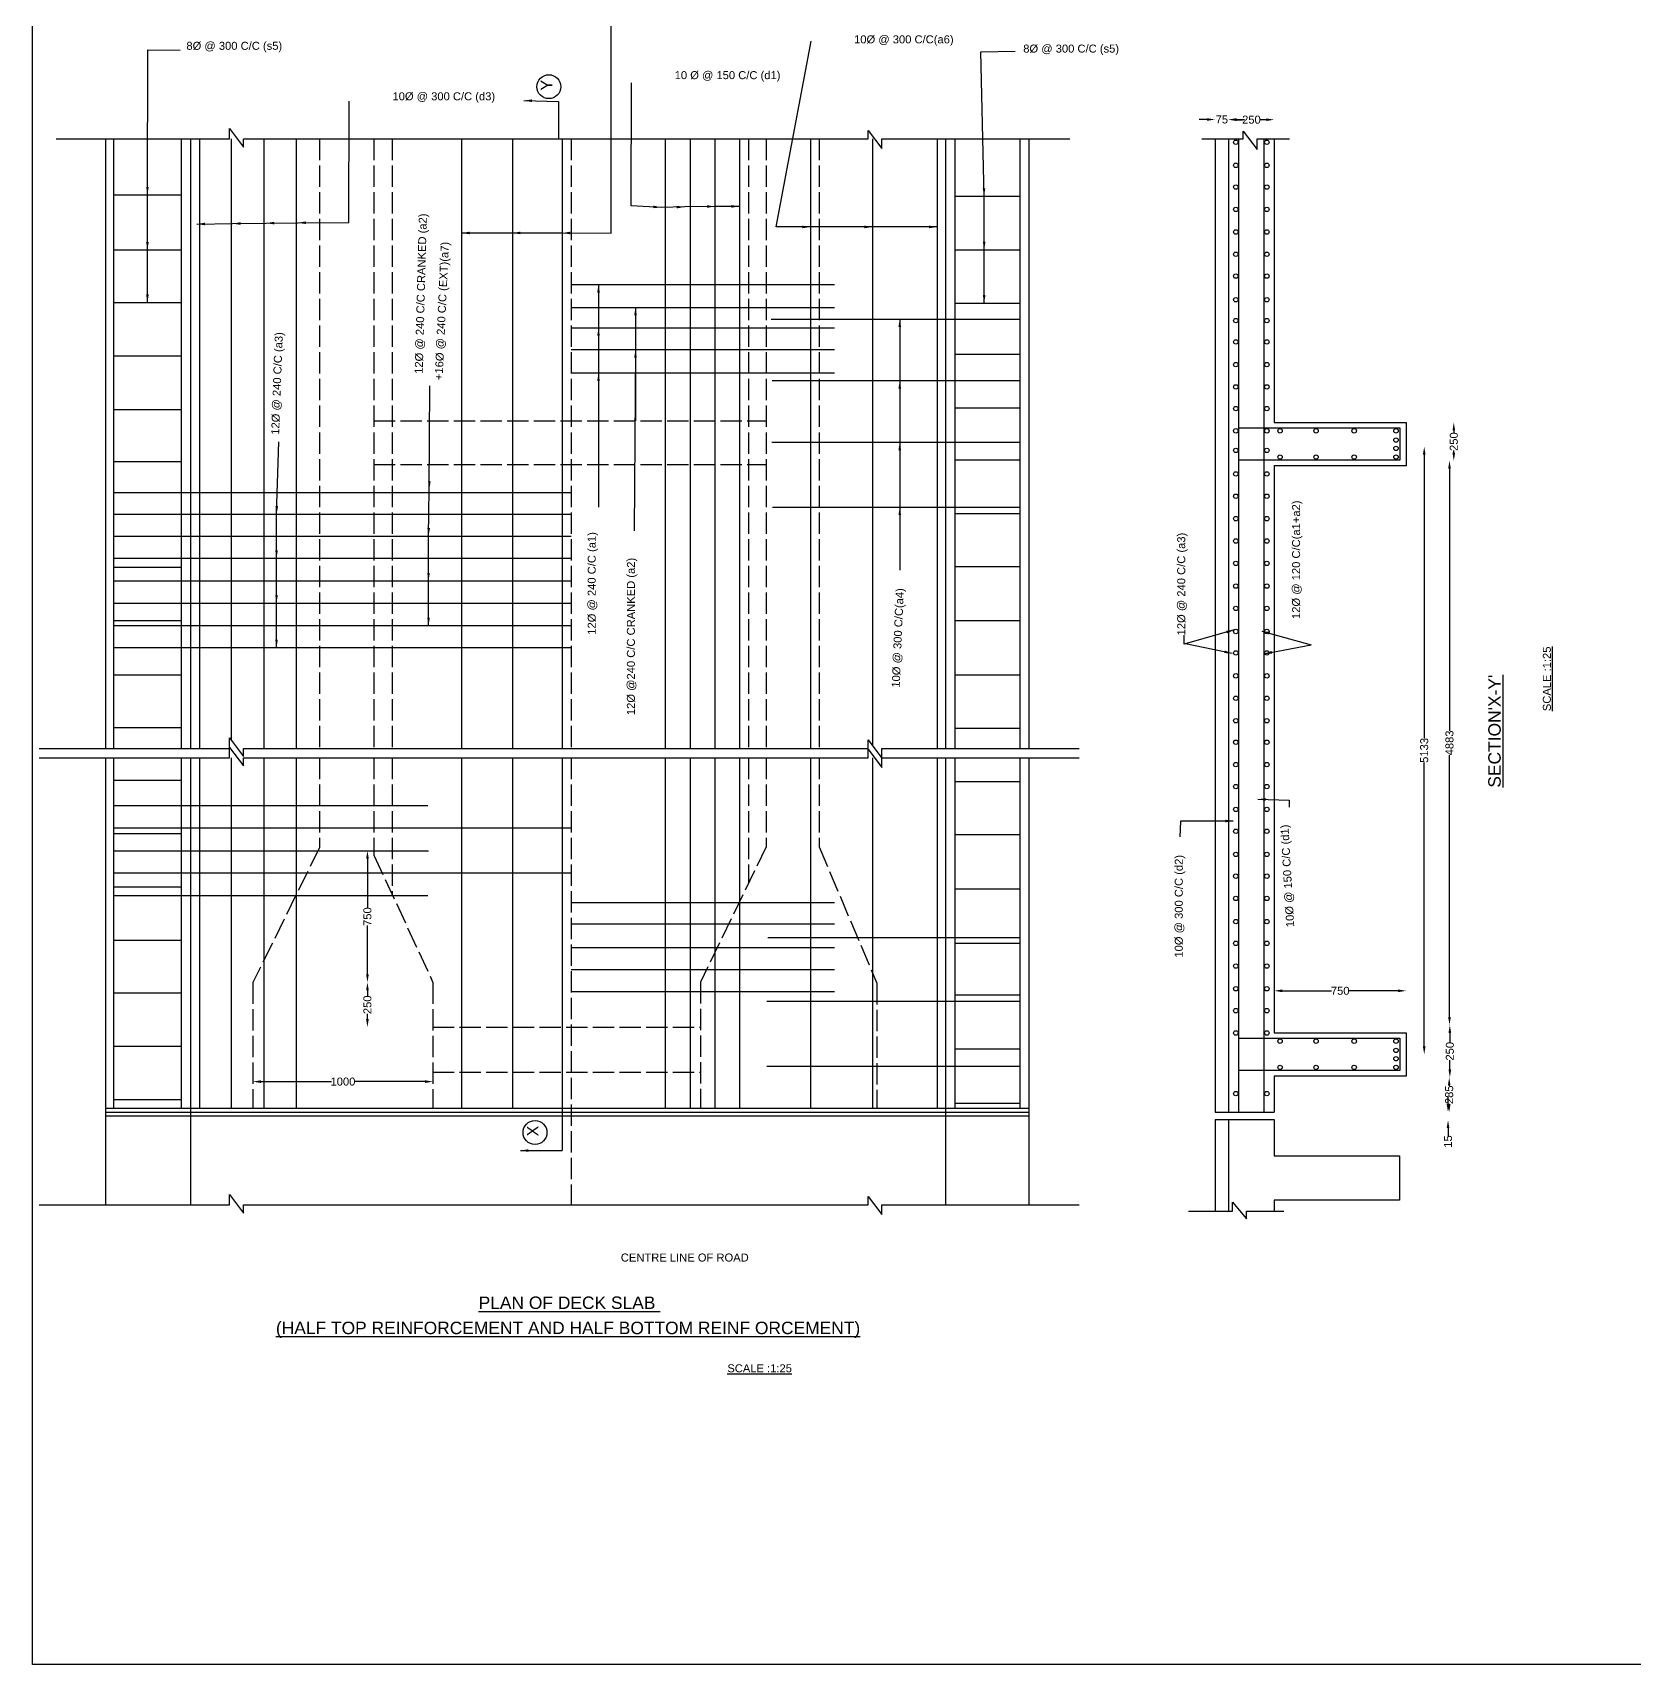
# Model space of a CAD drawing. Header units: millimetres. Extents: x -53246584 to -53224862, y 22142361 to 22156145.
# Drawn here: x -53246584 to -53237574, y 22142361 to 22151538 of the extents above; entities that cross this region are included whole.
import ezdxf

# ---------------------------------------------------------------- set-up
doc = ezdxf.new("R2010")
doc.units = ezdxf.units.MM
doc.header["$MEASUREMENT"] = 0
doc.linetypes.add('ACAD_ISO02W100', pattern=[15, 12, -3])
for name, color, linetype in [('DIMENSION', 7, 'Continuous'), ('DRAWING', 2, 'Continuous'), ('TEXT', 7, 'Continuous')]:
    doc.layers.add(name, color=color, linetype=linetype)
doc.styles.get("Standard").update_dxf_attribs({"font": 'arial.ttf', "height": 45})
doc.dimstyles.get("Standard").update_dxf_attribs({"dimtxt": 45, "dimasz": 45, "dimexe": 0.18, "dimexo": 0.0625, "dimgap": 0.09, "dimtad": 0, "dimdec": 0, "dimzin": 0, "dimdsep": 46, "dimtxsty": 'Standard', "dimcen": 0.09, "dimse1": 1, "dimse2": 1, "dimadec": 0, "dimazin": 0, "dimtfac": 1, "dimtdec": 0, "dimtofl": 0, "dimtmove": 0, "dimatfit": 3, "dimfxl": 1, "dimtolj": 1, "dimtzin": 0, "dimarcsym": 0})

# ---------------------------------------------------------------- blocks, each defined once
blk = doc.blocks.new('*D75')
at = {"layer": 'Defpoints', "color": 0, "transparency": 16777216}
for p in [(-53239932.2, 22151049.1), (-53239932.2, 22150939.8), (-53239856.1, 22150939.8)]:
    blk.add_point(p, dxfattribs=at)
at = {"layer": 'DIMENSION', "color": 0, "lineweight": -2, "transparency": 16777216}
for p, q in [((-53239977.2, 22151049.1), (-53240022.2, 22151049.1)), ((-53239811.1, 22151049.1), (-53239766.1, 22151049.1))]:
    blk.add_line(p, q, dxfattribs=at)
at = {"layer": 'DIMENSION', "color": 0, "transparency": 16777216}
for points in [[(-53239977.2, 22151056.6), (-53239977.2, 22151041.6), (-53239932.2, 22151049.1)], [(-53239811.1, 22151056.6), (-53239811.1, 22151041.6), (-53239856.1, 22151049.1)]]:
    blk.add_solid(points, dxfattribs=at)
at = {"layer": 'DIMENSION', "color": 0, "transparency": 16777216, "insert": (-53239894.2, 22151049.1), "char_height": 45, "attachment_point": 5}
blk.add_mtext('\\A1;75', dxfattribs=at)
blk = doc.blocks.new('*D76')
at = {"layer": 'Defpoints', "color": 0, "transparency": 16777216}
for p in [(-53239599.4, 22151048), (-53239856.1, 22150939.8), (-53239599.4, 22150939.8)]:
    blk.add_point(p, dxfattribs=at)
at = {"layer": 'DIMENSION', "color": 0, "lineweight": -2, "transparency": 16777216}
for p, q in [((-53239811.1, 22151048), (-53239777.9, 22151048)), ((-53239644.4, 22151048), (-53239677.7, 22151048))]:
    blk.add_line(p, q, dxfattribs=at)
at = {"layer": 'DIMENSION', "color": 0, "transparency": 16777216}
for points in [[(-53239811.1, 22151055.5), (-53239811.1, 22151040.5), (-53239856.1, 22151048)], [(-53239644.4, 22151055.5), (-53239644.4, 22151040.5), (-53239599.4, 22151048)]]:
    blk.add_solid(points, dxfattribs=at)
at = {"layer": 'DIMENSION', "color": 0, "transparency": 16777216, "insert": (-53239727.8, 22151048), "char_height": 45, "attachment_point": 5}
blk.add_mtext('\\A1;250', dxfattribs=at)
blk = doc.blocks.new('*D77')
at = {"layer": 'Defpoints', "color": 0, "transparency": 16777216}
for p in [(-53238857.4, 22146149), (-53239599.4, 22145913.1), (-53238857.4, 22145913.1)]:
    blk.add_point(p, dxfattribs=at)
at = {"layer": 'DIMENSION', "color": 0, "lineweight": -2, "transparency": 16777216}
for p, q in [((-53239554.4, 22146149), (-53239277.9, 22146149)), ((-53238902.4, 22146149), (-53239178.9, 22146149))]:
    blk.add_line(p, q, dxfattribs=at)
at = {"layer": 'DIMENSION', "color": 0, "transparency": 16777216}
for points in [[(-53239554.4, 22146156.5), (-53239554.4, 22146141.5), (-53239599.4, 22146149)], [(-53238902.4, 22146156.5), (-53238902.4, 22146141.5), (-53238857.4, 22146149)]]:
    blk.add_solid(points, dxfattribs=at)
at = {"layer": 'DIMENSION', "color": 0, "transparency": 16777216, "insert": (-53239228.4, 22146149), "char_height": 45, "attachment_point": 5}
blk.add_mtext('\\A1;750', dxfattribs=at)
blk = doc.blocks.new('*D78')
at = {"layer": 'Defpoints', "color": 0, "transparency": 16777216}
for p in [(-53238766.3, 22149210), (-53238755.8, 22149210), (-53238766.3, 22145791.8)]:
    blk.add_point(p, dxfattribs=at)
at = {"layer": 'DIMENSION', "color": 0, "lineweight": -2, "transparency": 16777216}
for p, q in [((-53238755.8, 22149165), (-53238755.8, 22147568.1)), ((-53238755.8, 22145836.8), (-53238755.8, 22147433.6))]:
    blk.add_line(p, q, dxfattribs=at)
at = {"layer": 'DIMENSION', "color": 0, "transparency": 16777216}
for points in [[(-53238763.3, 22149165), (-53238748.3, 22149165), (-53238755.8, 22149210)], [(-53238763.3, 22145836.8), (-53238748.3, 22145836.8), (-53238755.8, 22145791.8)]]:
    blk.add_solid(points, dxfattribs=at)
at = {"layer": 'DIMENSION', "color": 0, "transparency": 16777216, "insert": (-53238755.8, 22147500.9), "char_height": 45, "attachment_point": 5, "rotation": 90}
blk.add_mtext('\\A1;5133', dxfattribs=at)
blk = doc.blocks.new('*D79')
at = {"layer": 'Defpoints', "color": 0, "transparency": 16777216}
for p in [(-53238857.4, 22149345.5), (-53238589.3, 22149345.5), (-53238857.4, 22149129.6)]:
    blk.add_point(p, dxfattribs=at)
at = {"layer": 'DIMENSION', "color": 0, "lineweight": -2, "transparency": 16777216}
for p, q in [((-53238589.3, 22149300.5), (-53238589.3, 22149287.7)), ((-53238589.3, 22149174.6), (-53238589.3, 22149187.4))]:
    blk.add_line(p, q, dxfattribs=at)
at = {"layer": 'DIMENSION', "color": 0, "transparency": 16777216}
for points in [[(-53238596.8, 22149300.5), (-53238581.8, 22149300.5), (-53238589.3, 22149345.5)], [(-53238596.8, 22149174.6), (-53238581.8, 22149174.6), (-53238589.3, 22149129.6)]]:
    blk.add_solid(points, dxfattribs=at)
at = {"layer": 'DIMENSION', "color": 0, "transparency": 16777216, "insert": (-53238589.3, 22149237.6), "char_height": 45, "attachment_point": 5, "rotation": 90}
blk.add_mtext('\\A1;250', dxfattribs=at)
blk = doc.blocks.new('*D80')
at = {"layer": 'Defpoints', "color": 0, "transparency": 16777216}
for p in [(-53238589.3, 22149129.6), (-53238613.6, 22145956.6), (-53238589.3, 22145956.6)]:
    blk.add_point(p, dxfattribs=at)
at = {"layer": 'DIMENSION', "color": 0, "lineweight": -2, "transparency": 16777216}
for p, q in [((-53238613.6, 22149084.6), (-53238613.6, 22147611.3)), ((-53238613.6, 22146001.6), (-53238613.6, 22147474.9))]:
    blk.add_line(p, q, dxfattribs=at)
at = {"layer": 'DIMENSION', "color": 0, "transparency": 16777216}
for points in [[(-53238621.1, 22149084.6), (-53238606.1, 22149084.6), (-53238613.6, 22149129.6)], [(-53238621.1, 22146001.6), (-53238606.1, 22146001.6), (-53238613.6, 22145956.6)]]:
    blk.add_solid(points, dxfattribs=at)
at = {"layer": 'DIMENSION', "color": 0, "transparency": 16777216, "insert": (-53238613.6, 22147543.1), "char_height": 45, "attachment_point": 5, "rotation": 90}
blk.add_mtext('\\A1;4883', dxfattribs=at)
blk = doc.blocks.new('*D81')
at = {"layer": 'Defpoints', "color": 0, "transparency": 16777216}
for p in [(-53238613.6, 22145956.6), (-53238613.6, 22145661.7), (-53238611.6, 22145661.7)]:
    blk.add_point(p, dxfattribs=at)
at = {"layer": 'DIMENSION', "color": 0, "lineweight": -2, "transparency": 16777216}
for p, q in [((-53238611.6, 22145911.6), (-53238611.6, 22145859.2)), ((-53238611.6, 22145706.7), (-53238611.6, 22145759))]:
    blk.add_line(p, q, dxfattribs=at)
at = {"layer": 'DIMENSION', "color": 0, "transparency": 16777216}
for points in [[(-53238619.1, 22145911.6), (-53238604.1, 22145911.6), (-53238611.6, 22145956.6)], [(-53238619.1, 22145706.7), (-53238604.1, 22145706.7), (-53238611.6, 22145661.7)]]:
    blk.add_solid(points, dxfattribs=at)
at = {"layer": 'DIMENSION', "color": 0, "transparency": 16777216, "insert": (-53238611.6, 22145809.1), "char_height": 45, "attachment_point": 5, "rotation": 90}
blk.add_mtext('\\A1;250', dxfattribs=at)
blk = doc.blocks.new('*D82')
at = {"layer": 'Defpoints', "color": 0, "transparency": 16777216}
for p in [(-53238613.6, 22145661.7), (-53238615.2, 22145467.4), (-53238613.6, 22145467.4)]:
    blk.add_point(p, dxfattribs=at)
at = {"layer": 'DIMENSION', "color": 0, "lineweight": -2, "transparency": 16777216}
for p, q in [((-53238615.2, 22145616.7), (-53238615.2, 22145614.9)), ((-53238615.2, 22145512.4), (-53238615.2, 22145514.2))]:
    blk.add_line(p, q, dxfattribs=at)
at = {"layer": 'DIMENSION', "color": 0, "transparency": 16777216}
for points in [[(-53238622.7, 22145616.7), (-53238607.7, 22145616.7), (-53238615.2, 22145661.7)], [(-53238622.7, 22145512.4), (-53238607.7, 22145512.4), (-53238615.2, 22145467.4)]]:
    blk.add_solid(points, dxfattribs=at)
at = {"layer": 'DIMENSION', "color": 0, "transparency": 16777216, "insert": (-53238615.2, 22145564.5), "char_height": 45, "attachment_point": 5, "rotation": 90}
blk.add_mtext('\\A1;285', dxfattribs=at)
blk = doc.blocks.new('*D83')
at = {"layer": 'Defpoints', "color": 0, "transparency": 16777216}
for p in [(-53238621.9, 22145421.9), (-53238615.2, 22145467.4), (-53238615.2, 22145421.9)]:
    blk.add_point(p, dxfattribs=at)
at = {"layer": 'DIMENSION', "color": 0, "lineweight": -2, "transparency": 16777216}
for p, q in [((-53238621.9, 22145512.4), (-53238621.9, 22145557.4)), ((-53238621.9, 22145376.9), (-53238621.9, 22145331.9))]:
    blk.add_line(p, q, dxfattribs=at)
at = {"layer": 'DIMENSION', "color": 0, "transparency": 16777216}
for points in [[(-53238629.4, 22145512.4), (-53238614.4, 22145512.4), (-53238621.9, 22145467.4)], [(-53238629.4, 22145376.9), (-53238614.4, 22145376.9), (-53238621.9, 22145421.9)]]:
    blk.add_solid(points, dxfattribs=at)
at = {"layer": 'DIMENSION', "color": 0, "transparency": 16777216, "insert": (-53238621.9, 22145301.5), "char_height": 45, "attachment_point": 5, "rotation": 90}
blk.add_mtext('\\A1;15', dxfattribs=at)
blk = doc.blocks.new('*D84')
at = {"layer": 'Defpoints', "color": 0, "transparency": 16777216}
for p in [(-53245344.4, 22145640.7), (-53245344.4, 22145638.3), (-53244331.6, 22145640.7)]:
    blk.add_point(p, dxfattribs=at)
at = {"layer": 'DIMENSION', "color": 0, "lineweight": -2, "transparency": 16777216}
for p, q in [((-53245299.4, 22145638.3), (-53244903.1, 22145638.3)), ((-53244376.6, 22145638.3), (-53244772.9, 22145638.3))]:
    blk.add_line(p, q, dxfattribs=at)
at = {"layer": 'DIMENSION', "color": 0, "transparency": 16777216}
for points in [[(-53245299.4, 22145645.8), (-53245299.4, 22145630.8), (-53245344.4, 22145638.3)], [(-53244376.6, 22145645.8), (-53244376.6, 22145630.8), (-53244331.6, 22145638.3)]]:
    blk.add_solid(points, dxfattribs=at)
at = {"layer": 'DIMENSION', "color": 0, "transparency": 16777216, "insert": (-53244838, 22145638.3), "char_height": 45, "attachment_point": 5}
blk.add_mtext('\\A1;1000', dxfattribs=at)
blk = doc.blocks.new('*D85')
at = {"layer": 'Defpoints', "color": 0, "transparency": 16777216}
for p in [(-53244331.6, 22146196.2), (-53244700.2, 22145944.6), (-53244331.6, 22145944.6)]:
    blk.add_point(p, dxfattribs=at)
at = {"layer": 'DIMENSION', "color": 0, "lineweight": -2, "transparency": 16777216}
for p, q in [((-53244700.2, 22146151.2), (-53244700.2, 22146120.5)), ((-53244700.2, 22145989.6), (-53244700.2, 22146020.3))]:
    blk.add_line(p, q, dxfattribs=at)
at = {"layer": 'DIMENSION', "color": 0, "transparency": 16777216}
for points in [[(-53244707.7, 22146151.2), (-53244692.7, 22146151.2), (-53244700.2, 22146196.2)], [(-53244707.7, 22145989.6), (-53244692.7, 22145989.6), (-53244700.2, 22145944.6)]]:
    blk.add_solid(points, dxfattribs=at)
at = {"layer": 'DIMENSION', "color": 0, "transparency": 16777216, "insert": (-53244700.2, 22146070.4), "char_height": 45, "attachment_point": 5, "rotation": 90}
blk.add_mtext('\\A1;250', dxfattribs=at)
blk = doc.blocks.new('*D86')
at = {"layer": 'Defpoints', "color": 0, "transparency": 16777216}
for p in [(-53244700.2, 22146936.5), (-53244700.2, 22146936.5), (-53244700.2, 22146196.2)]:
    blk.add_point(p, dxfattribs=at)
at = {"layer": 'DIMENSION', "color": 0, "lineweight": -2, "transparency": 16777216}
for p, q in [((-53244700.2, 22146891.5), (-53244700.2, 22146615.9)), ((-53244700.2, 22146241.2), (-53244700.2, 22146516.8))]:
    blk.add_line(p, q, dxfattribs=at)
at = {"layer": 'DIMENSION', "color": 0, "transparency": 16777216}
for points in [[(-53244707.7, 22146891.5), (-53244692.7, 22146891.5), (-53244700.2, 22146936.5)], [(-53244707.7, 22146241.2), (-53244692.7, 22146241.2), (-53244700.2, 22146196.2)]]:
    blk.add_solid(points, dxfattribs=at)
at = {"layer": 'DIMENSION', "color": 0, "transparency": 16777216, "insert": (-53244700.2, 22146566.3), "char_height": 45, "attachment_point": 5, "rotation": 90}
blk.add_mtext('\\A1;750', dxfattribs=at)

msp = doc.modelspace()

# ---------------------------------------------------------------- linework, layer by layer
at = {"layer": 'DIMENSION', "color": 0}
msp.add_lwpolyline([(-53224862.8, 22142361.1), (-53246583.5, 22142361.1), (-53246583.5, 22156145.3), (-53224862.8, 22156145.3)], close=True, dxfattribs=at)
msp.add_lwpolyline([(-53243604.4, 22145488.2), (-53243604.4, 22145250.6)], dxfattribs=at)
for centre in [(-53243679.8, 22151233.6), (-53243757.6, 22145352.1)]:
    msp.add_circle(centre, 67.3, dxfattribs=at)
at = {"layer": 'DRAWING', "color": 0}
for points in [[(-53246451.3, 22150939.8), (-53245475.4, 22150939.8), (-53245475.4, 22150998.3), (-53245397, 22150893.9), (-53245397, 22150939.8), (-53241883.5, 22150939.8), (-53241883.5, 22150988.2), (-53241807.1, 22150885.6), (-53241807.1, 22150939.8), (-53240749.2, 22150939.8)], [(-53240006.8, 22150939.8), (-53239774.8, 22150939.8), (-53239774.8, 22150983.7), (-53239695.6, 22150880.6), (-53239695.6, 22150940.1), (-53239514.1, 22150940.1)], [(-53246174.3, 22150939.8), (-53246174.3, 22147512.4)], [(-53246127.7, 22150939.8), (-53246127.7, 22147512.4)], [(-53245747.9, 22150939.8), (-53245747.9, 22147512.4)], [(-53245696.4, 22150939.8), (-53245696.4, 22147512.4)], [(-53245644.9, 22150939.8), (-53245644.9, 22147512.4)], [(-53245467.1, 22150939.8), (-53245467.1, 22147559.9)], [(-53245282.8, 22150939.8), (-53245282.8, 22147512.4)], [(-53245101.3, 22150939.8), (-53245101.3, 22147512.4)], [(-53244170.2, 22150939.8), (-53244170.2, 22147512.4)], [(-53243884.7, 22150939.8), (-53243884.7, 22147512.4)], [(-53243604.4, 22150939.8), (-53243604.4, 22147512.4)], [(-53243025.8, 22150939.8), (-53243025.8, 22147512.4)], [(-53242885.3, 22150939.8), (-53242885.3, 22147512.4)], [(-53242746, 22150939.8), (-53242746, 22147512.4)], [(-53242608, 22150939.8), (-53242608, 22147512.4)], [(-53242208.9, 22150939.8), (-53242208.9, 22147512.4)], [(-53241860.1, 22150939.8), (-53241860.1, 22147529.4)], [(-53241496.2, 22150939.8), (-53241496.2, 22147512.4)], [(-53241449.1, 22150939.8), (-53241449.1, 22147512.4)], [(-53241396.7, 22150939.8), (-53241396.7, 22147512.4)], [(-53241029.9, 22150939.8), (-53241029.9, 22147512.4)], [(-53240980, 22150939.8), (-53240980, 22147512.4)], [(-53239932.2, 22150939.8), (-53239932.2, 22145466.9)], [(-53239856.1, 22150939.8), (-53239856.1, 22145466.9)], [(-53239801, 22150939.8), (-53239801, 22145466.9)], [(-53239657.7, 22150940.1), (-53239657.7, 22145467.3)], [(-53239599.4, 22150940.1), (-53239599.4, 22149345.5)], [(-53246127.7, 22150625.4), (-53245747.9, 22150625.4)], [(-53241396.7, 22150617.8), (-53241029.9, 22150617.8)], [(-53246127.7, 22150315.3), (-53245747.9, 22150315.3)], [(-53241396.7, 22150316.9), (-53241029.9, 22150316.9)], [(-53243553.4, 22150120.9), (-53242072.3, 22150120.9)], [(-53246127.7, 22150020.3), (-53245747.9, 22150020.3)], [(-53243553.4, 22149992.7), (-53242072.3, 22149992.7)], [(-53241396.7, 22150017.1), (-53241029.9, 22150017.1)], [(-53243553.4, 22149878.4), (-53242072.3, 22149878.4)], [(-53242429, 22149926.6), (-53241029.9, 22149926.6)], [(-53246127.7, 22149719.6), (-53245747.9, 22149719.6)], [(-53243553.4, 22149754.9), (-53242072.3, 22149754.9)], [(-53241396.7, 22149729.1), (-53241029.9, 22149729.1)], [(-53243553.4, 22149623.6), (-53242072.3, 22149623.6)], [(-53242422.9, 22149580.7), (-53241029.9, 22149580.7)], [(-53246127.7, 22149418.9), (-53245747.9, 22149418.9)], [(-53241396.7, 22149428.1), (-53241029.9, 22149428.1)], [(-53239599.4, 22149345.5), (-53238857.4, 22149345.5), (-53238857.4, 22149100.5), (-53239599.4, 22149100.5)], [(-53242424.9, 22149234.4), (-53241029.9, 22149234.4)], [(-53239801, 22149314.4), (-53238892.9, 22149314.4), (-53238892.9, 22149132.9), (-53239801, 22149132.9)], [(-53246127.7, 22149126.7), (-53245747.9, 22149126.7)], [(-53241396.7, 22149134.6), (-53241029.9, 22149134.6)], [(-53239599.4, 22149100.5), (-53239599.4, 22145913.1)], [(-53246127.7, 22148951.2), (-53243553.4, 22148951.2)], [(-53242422.6, 22148869.2), (-53241029.9, 22148869.2)], [(-53246127.7, 22148829.8), (-53243553.4, 22148829.8)], [(-53241396.7, 22148834), (-53241029.9, 22148834)], [(-53246127.7, 22148706.5), (-53243553.4, 22148706.5)], [(-53246127.7, 22148581.8), (-53243553.4, 22148581.8)], [(-53246127.7, 22148532), (-53245747.9, 22148532)], [(-53241396.7, 22148534.6), (-53241029.9, 22148534.6)], [(-53246127.7, 22148454.5), (-53243553.4, 22148454.5)], [(-53246127.7, 22148329.9), (-53243553.4, 22148329.9)], [(-53246127.7, 22148231.9), (-53245747.9, 22148231.9)], [(-53241396.7, 22148231.2), (-53241029.9, 22148231.2)], [(-53246127.7, 22148202.8), (-53243553.4, 22148202.8)], [(-53246127.7, 22148079.4), (-53243553.4, 22148079.4)], [(-53246127.7, 22147926.4), (-53245747.9, 22147926.4)], [(-53241396.7, 22147926), (-53241029.9, 22147926)], [(-53246127.7, 22147629.4), (-53245747.9, 22147629.4)], [(-53241396.7, 22147626.6), (-53241029.9, 22147626.6)], [(-53246547.1, 22147512.4), (-53245475.4, 22147512.4), (-53245475.4, 22147570.9), (-53245397, 22147466.5), (-53245397, 22147512.4), (-53241883.5, 22147512.4), (-53241883.5, 22147560.8), (-53241807.1, 22147458.2), (-53241807.1, 22147512.4), (-53240696.6, 22147512.4)], [(-53246547.1, 22147459.5), (-53245475.4, 22147459.5), (-53245475.4, 22147518), (-53245397, 22147413.6), (-53245397, 22147459.5), (-53241883.5, 22147459.5), (-53241883.5, 22147507.9), (-53241807.1, 22147405.3), (-53241807.1, 22147459.5), (-53240696.6, 22147459.5)], [(-53246174.3, 22147459.5), (-53246174.3, 22144944.6)], [(-53246127.7, 22147459.5), (-53246127.7, 22145488.2)], [(-53245747.9, 22147459.5), (-53245747.9, 22145488.2)], [(-53245696.4, 22147459.5), (-53245696.4, 22144944.6)], [(-53245644.9, 22147459.5), (-53245644.9, 22145488.2)], [(-53245467.1, 22147459.5), (-53245467.1, 22145488.2)], [(-53245282.8, 22147459.5), (-53245282.8, 22145488.2)], [(-53245101.3, 22147459.5), (-53245101.3, 22145488.2)], [(-53244170.2, 22147459.5), (-53244170.2, 22145488.2)], [(-53243884.7, 22147459.5), (-53243884.7, 22145488.2)], [(-53243604.4, 22147459.5), (-53243604.4, 22145488.2)], [(-53243025.8, 22147459.5), (-53243025.8, 22145488.2)], [(-53242885.3, 22147459.5), (-53242885.3, 22145488.2)], [(-53242746, 22147459.5), (-53242746, 22145488.2)], [(-53242608, 22147459.5), (-53242608, 22145488.2)], [(-53242208.9, 22147459.5), (-53242208.9, 22145488.2)], [(-53241860.1, 22147459.5), (-53241860.1, 22145488.2)], [(-53241496.2, 22147459.5), (-53241496.2, 22145488.2)], [(-53241449.1, 22147459.5), (-53241449.1, 22144944.6)], [(-53241396.7, 22147459.5), (-53241396.7, 22145488.2)], [(-53241029.9, 22147459.5), (-53241029.9, 22145488.2)], [(-53240980, 22147459.5), (-53240980, 22144944.6)], [(-53246127.7, 22147333.9), (-53245747.9, 22147333.9)], [(-53241396.7, 22147326.9), (-53241029.9, 22147326.9)], [(-53246127.7, 22147190.3), (-53244361.3, 22147190.3)], [(-53246127.7, 22147065.3), (-53243553.4, 22147065.3)], [(-53246127.7, 22147033.5), (-53245747.9, 22147033.5)], [(-53241396.7, 22147027.8), (-53241029.9, 22147027.8)], [(-53246127.7, 22146936.5), (-53244357.5, 22146936.5)], [(-53246127.7, 22146813.3), (-53243553.4, 22146813.3)], [(-53246127.7, 22146734.7), (-53245747.9, 22146734.7)], [(-53246127.7, 22146685.9), (-53244361.3, 22146685.9)], [(-53241396.7, 22146721.7), (-53241029.9, 22146721.7)], [(-53243553.4, 22146646), (-53242072.3, 22146646)], [(-53243553.4, 22146525.2), (-53242072.3, 22146525.2)], [(-53246127.7, 22146433.8), (-53245747.9, 22146433.8)], [(-53243553.4, 22146392.6), (-53242072.3, 22146392.6)], [(-53242448.7, 22146448.8), (-53241029.9, 22146448.8)], [(-53241396.7, 22146417.9), (-53241029.9, 22146417.9)], [(-53243553.4, 22146268.9), (-53242072.3, 22146268.9)], [(-53246127.7, 22146137), (-53245747.9, 22146137)], [(-53243553.4, 22146145.1), (-53242072.3, 22146145.1)], [(-53241396.7, 22146126.6), (-53241029.9, 22146126.6)], [(-53242453.3, 22146091.5), (-53241029.9, 22146091.5)], [(-53239801, 22145882), (-53238892.9, 22145882), (-53238892.9, 22145700.5), (-53239801, 22145700.5)], [(-53239599.4, 22145913.1), (-53238857.4, 22145913.1), (-53238857.4, 22145668.1), (-53239599.4, 22145668.1)], [(-53246127.7, 22145836.8), (-53245747.9, 22145836.8)], [(-53241396.7, 22145822.6), (-53241029.9, 22145822.6)], [(-53242453.2, 22145725.7), (-53241029.9, 22145725.7)], [(-53239599.4, 22145668.1), (-53239599.4, 22145467.3)], [(-53246174.3, 22145488.2), (-53240980, 22145488.2)], [(-53246127.7, 22145537.2), (-53245747.9, 22145537.2)], [(-53241396.7, 22145517.3), (-53241029.9, 22145517.3)], [(-53246174.3, 22145467.1), (-53240980, 22145467.1)], [(-53246174.3, 22145445.1), (-53240980, 22145445.1)], [(-53239932.2, 22145466.9), (-53239599.4, 22145467.3)], [(-53239932.2, 22145424.5), (-53239932.2, 22144910.3)], [(-53239932.2, 22145424.5), (-53239599.4, 22145424.5), (-53239599.4, 22145220.7), (-53238895.7, 22145220.7), (-53238895.7, 22144972)], [(-53239856.1, 22145424.5), (-53239856.1, 22144910.3)], [(-53246547.1, 22144944.6), (-53245475.4, 22144944.6), (-53245475.4, 22145003.2), (-53245397, 22144898.7), (-53245397, 22144944.6), (-53241883.5, 22144944.6), (-53241883.5, 22144993.1), (-53241807.1, 22144890.5), (-53241807.1, 22144944.6), (-53240696.6, 22144944.6)], [(-53240082.5, 22144910.3), (-53239833.8, 22144910.3), (-53239833.8, 22144961), (-53239756.3, 22144867.3), (-53239756.3, 22144910.3), (-53239545.4, 22144910.3)], [(-53238895.7, 22144972), (-53239599.4, 22144972), (-53239599.4, 22144910.3)]]:
    msp.add_lwpolyline(points, dxfattribs=at)
at = {"layer": 'DRAWING', "color": 0, "linetype": 'ACAD_ISO02W100', "ltscale": 10}
for points in [[(-53244969.5, 22150939.8), (-53244969.5, 22147512.4)], [(-53244663.8, 22150939.8), (-53244663.8, 22147512.4)], [(-53244560.5, 22150939.8), (-53244560.5, 22147512.4)], [(-53243553.4, 22150939.8), (-53243553.4, 22147512.4)], [(-53242557.5, 22150939.8), (-53242557.5, 22147512.4)], [(-53242457.3, 22150939.8), (-53242457.3, 22147512.4)], [(-53242158.5, 22150939.8), (-53242158.5, 22147512.4)], [(-53244663.8, 22149353.6), (-53242457.3, 22149353.6)], [(-53244663.8, 22149108.4), (-53242457.3, 22149108.4)], [(-53244969.5, 22147459.5), (-53244969.5, 22146955.2)], [(-53244663.8, 22147459.5), (-53244663.8, 22146911.6)], [(-53244560.5, 22147459.5), (-53244560.5, 22146689.2)], [(-53243553.4, 22147459.5), (-53243553.4, 22144944.6)], [(-53242557.5, 22147459.5), (-53242557.5, 22146751.9)], [(-53242457.3, 22147459.5), (-53242457.3, 22146957.8)], [(-53242158.5, 22147459.5), (-53242158.5, 22146957.8)], [(-53244969.5, 22146955.2), (-53245344.4, 22146195.3), (-53245344.4, 22145488.2)], [(-53242457.3, 22146957.8), (-53242826.9, 22146198.3), (-53242826.9, 22145488.2)], [(-53242158.5, 22146957.8), (-53241835.2, 22146191.7), (-53241835.2, 22145488.2)], [(-53244663.8, 22146911.6), (-53244331.6, 22146196.2), (-53244331.6, 22145488.2)], [(-53244331.6, 22145944.6), (-53242826.9, 22145944.6)], [(-53244331.6, 22145690.7), (-53242826.9, 22145690.7)]]:
    msp.add_lwpolyline(points, dxfattribs=at)
at = {"layer": 'DRAWING', "color": 0}
for centre in [(-53239815.4, 22150921), (-53239641.1, 22150921), (-53239815.4, 22150791.3), (-53239641.1, 22150791.3), (-53239815.4, 22150669.3), (-53239641.1, 22150669.3), (-53239815.4, 22150543.8), (-53239641.1, 22150543.8), (-53239815.4, 22150416.5), (-53239641.1, 22150416.5), (-53239815.4, 22150291), (-53239641.1, 22150291), (-53239815.4, 22150168.3), (-53239641.1, 22150168.3), (-53239815.4, 22150035.7), (-53239641.1, 22150035.7), (-53239815.4, 22149918.4), (-53239641.1, 22149918.4), (-53239815.4, 22149798.4), (-53239641.1, 22149798.4), (-53239815.4, 22149670.9), (-53239641.1, 22149670.9), (-53239815.4, 22149545.5), (-53239641.1, 22149545.5), (-53239815.4, 22149423), (-53239641.1, 22149423), (-53239815.4, 22149298.2), (-53239641.1, 22149298.2), (-53239566.8, 22149298.2), (-53239364.2, 22149298.2), (-53239149.9, 22149298.2), (-53238914.6, 22149298.2), (-53238914.6, 22149246.5), (-53239815.4, 22149188), (-53239641.1, 22149188), (-53239566.8, 22149150.7), (-53239364.2, 22149150.7), (-53239149.9, 22149150.7), (-53238914.6, 22149199.3), (-53238914.6, 22149150.7), (-53239815.4, 22149055.9), (-53239641.1, 22149055.9), (-53239815.4, 22148930.7), (-53239641.1, 22148930.7), (-53239815.4, 22148804.2), (-53239641.1, 22148804.2), (-53239815.4, 22148678.6), (-53239641.1, 22148678.6), (-53239815.4, 22148552.6), (-53239641.1, 22148552.6), (-53239815.4, 22148424.8), (-53239641.1, 22148424.8), (-53239815.4, 22148299.5), (-53239641.1, 22148299.5), (-53239815.4, 22148169.8), (-53239641.1, 22148169.8), (-53239815.4, 22148049.4), (-53239641.1, 22148049.4), (-53239815.4, 22147920.3), (-53239641.1, 22147920.3), (-53239815.4, 22147794.2), (-53239641.1, 22147794.2), (-53239815.4, 22147667.6), (-53239641.1, 22147667.6), (-53239815.4, 22147547.2), (-53239641.1, 22147547.2), (-53239815.4, 22147421.4), (-53239641.1, 22147421.4), (-53239815.4, 22147297.4), (-53239641.1, 22147297.4), (-53239815.4, 22147169.5), (-53239641.1, 22147169.5), (-53239815.4, 22147046.2), (-53239641.1, 22147046.2), (-53239815.4, 22146915.9), (-53239641.1, 22146915.9), (-53239815.4, 22146793.8), (-53239641.1, 22146793.8), (-53239815.4, 22146668.4), (-53239641.1, 22146668.4), (-53239815.4, 22146538.1), (-53239641.1, 22146538.1), (-53239815.4, 22146416), (-53239641.1, 22146416), (-53239815.4, 22146288.2), (-53239641.1, 22146288.2), (-53239815.4, 22146160.4), (-53239641.1, 22146160.4), (-53239815.4, 22146037.4), (-53239641.1, 22146037.4), (-53239815.4, 22145911.8), (-53239641.1, 22145911.8), (-53239566.8, 22145865.9), (-53239364.2, 22145865.9), (-53239149.9, 22145865.9), (-53238914.6, 22145865.9), (-53238914.6, 22145814.1), (-53238914.6, 22145767), (-53239566.8, 22145718.3), (-53239364.2, 22145718.3), (-53239149.9, 22145718.3), (-53238914.6, 22145718.3), (-53239815.4, 22145570.9), (-53239641.1, 22145570.9)]:
    msp.add_circle(centre, 12.3, dxfattribs=at)

# ---------------------------------------------------------------- texts
at = {"layer": 'DIMENSION', "color": 0}
for s, p in [('Y', (-53243660.3, 22151211.6)), ('X', (-53243738.2, 22145330.1))]:
    msp.add_text(s, height=65, rotation=90, dxfattribs=at).set_placement(p)
at = {"layer": 'TEXT', "color": 0}
for s, height, p in [('8Ø @ 300 C/C (s5)', 45, (-53245718.6, 22151441.1)), ('10Ø @ 300 C/C(a6)', 45, (-53241962.8, 22151477.3)), ('8Ø @ 300 C/C (s5)', 45, (-53241011.2, 22151425.4)), ('10 Ø @ 150 C/C (d1)', 45, (-53242971.9, 22151276)), ('10Ø @ 300 C/C (d3)', 45, (-53244559.3, 22151157.1)), ('CENTRE LINE OF ROAD', 45, (-53243274.9, 22144626.5)), ('%%UPLAN OF DECK SLAB ', 70, (-53244074.8, 22144359.8)), ('%%U(HALF TOP REINFORCEMENT AND HALF BOTTOM REINF ORCEMENT)', 70, (-53245215, 22144218.2)), ('%%USCALE :1:25', 45, (-53242675.8, 22144003.6))]:
    msp.add_text(s, height=height, dxfattribs=at).set_placement(p)
for s, height, rotation, p in [('12Ø @ 240 C/C CRANKED (a2)', 45, 88.49709, (-53244389.3, 22149618.1)), ('+16Ø @ 240 C/C (EXT)(a7)', 45, 87.36598, (-53244277.4, 22149582.6)), ('12Ø @ 240 C/C (a3)', 45, 87.87797, (-53245197.2, 22149275.5)), ('12Ø @ 120 C/C(a1+a2)', 45, 90, (-53239454.1, 22148240.1)), ('12Ø @ 240 C/C (a1)', 45, 90, (-53243416.2, 22148151.5)), ('12Ø @ 240 C/C (a3)', 45, 90, (-53240100.1, 22148147.9)), ('12Ø @240 C/C CRANKED (a2)', 45, 90, (-53243195.7, 22147699.5)), ('10Ø @ 300 C/C(a4)', 45, 87.58238, (-53241706.5, 22147853.1)), ('%%USCALE :1:25', 45, 90, (-53238043.6, 22147721.7)), ("%%USECTION'X-Y'", 70, 90, (-53238325.5, 22147291.5)), ('10Ø @ 150 C/C (d1)', 45, 93.28803, (-53239486.7, 22146508.4)), ('10Ø @ 300 C/C (d2)', 45, 90, (-53240114, 22146335.8))]:
    msp.add_text(s, height=height, rotation=rotation, dxfattribs=at).set_placement(p)

# ---------------------------------------------------------------- dimensions: what is measured, and where the dimension line sits
at = {"layer": 'DIMENSION', "color": 0}
for base, p1, p2, text, picture, middle in [((-53239932.2, 22151049.1), (-53239856.1, 22150939.8), (-53239932.2, 22150939.8), '75', '*D75', (-53239894.2, 22151049.1)), ((-53239599.4, 22151048), (-53239856.1, 22150939.8), (-53239599.4, 22150939.8), '250', '*D76', (-53239727.8, 22151048)), ((-53238857.4, 22146149), (-53239599.4, 22145913.1), (-53238857.4, 22145913.1), '750', '*D77', (-53239228.4, 22146149)), ((-53245344.4, 22145638.3), (-53244331.6, 22145640.7), (-53245344.4, 22145640.7), '1000', '*D84', (-53244838, 22145638.3))]:
    dim = msp.add_linear_dim(base=base, p1=p1, p2=p2, text=text, dimstyle='Standard', dxfattribs=at)
    dim.commit()
    dim.dimension.update_dxf_attribs({"geometry": picture, "text_midpoint": middle})
for base, p1, p2, text, picture, middle in [((-53238589.3, 22149345.5), (-53238857.4, 22149129.6), (-53238857.4, 22149345.5), '250', '*D79', (-53238589.3, 22149237.6)), ((-53238755.8, 22149210), (-53238766.3, 22145791.8), (-53238766.3, 22149210), '5133', '*D78', (-53238755.8, 22147500.9)), ((-53238613.6, 22145956.6), (-53238589.3, 22149129.6), (-53238589.3, 22145956.6), '4883', '*D80', (-53238613.6, 22147543.1)), ((-53244700.2, 22146936.5), (-53244700.2, 22146196.2), (-53244700.2, 22146936.5), '750', '*D86', (-53244700.2, 22146566.3)), ((-53244700.2, 22145944.6), (-53244331.6, 22146196.2), (-53244331.6, 22145944.6), '250', '*D85', (-53244700.2, 22146070.4)), ((-53238611.6, 22145661.7), (-53238613.6, 22145956.6), (-53238613.6, 22145661.7), '250', '*D81', (-53238611.6, 22145809.1)), ((-53238615.2, 22145467.4), (-53238613.6, 22145661.7), (-53238613.6, 22145467.4), '285', '*D82', (-53238615.2, 22145564.5)), ((-53238621.9, 22145421.9), (-53238615.2, 22145467.4), (-53238615.2, 22145421.9), '15', '*D83', (-53238621.9, 22145301.5))]:
    dim = msp.add_linear_dim(base=base, p1=p1, p2=p2, angle=90, text=text, dimstyle='Standard', dxfattribs=at)
    dim.commit()
    dim.dimension.update_dxf_attribs({"geometry": picture, "text_midpoint": middle})

# ---------------------------------------------------------------- leaders
for points in [[(-53243604.4, 22150410.9), (-53243329.9, 22150409.6), (-53243329, 22151710.4)], [(-53245937.8, 22150625.4), (-53245935.9, 22151441.8), (-53245753.9, 22151439.9)], [(-53242208.9, 22150444.8), (-53242400.6, 22150444.8), (-53242204, 22151489.8)], [(-53241231.1, 22150617.8), (-53241250.3, 22151429), (-53241055.8, 22151433.7)], [(-53243047.4, 22150555), (-53243216.7, 22150564.4), (-53243214.9, 22151255.5)], [(-53243819.9, 22151156), (-53243625.9, 22151149.9), (-53243625.9, 22150939.8)], [(-53245091.6, 22150468.3), (-53244805.2, 22150470.6), (-53244802.1, 22151151.8)], [(-53245937.8, 22150315.3), (-53245937.8, 22150625.4)], [(-53241231.1, 22150316.9), (-53241231.1, 22150617.8)], [(-53242915.6, 22150557.3), (-53243047.4, 22150555)], [(-53242746, 22150560.4), (-53242915.6, 22150557.3)], [(-53242608, 22150560.4), (-53242746, 22150560.4)], [(-53245659, 22150460.9), (-53245458.8, 22150463.5)], [(-53245458.8, 22150463.5), (-53245269.8, 22150466)], [(-53245269.8, 22150466), (-53245091.6, 22150468.3)], [(-53241860.1, 22150444.8), (-53242208.9, 22150444.8)], [(-53241496.2, 22150444.8), (-53241860.1, 22150444.8)], [(-53244170.2, 22150410.9), (-53243884.7, 22150410.9)], [(-53243884.7, 22150410.9), (-53243604.4, 22150410.9)], [(-53245937.8, 22150020.3), (-53245937.8, 22150315.3)], [(-53241231.1, 22150017.1), (-53241231.1, 22150316.9)], [(-53243400.3, 22150120.9), (-53243400.3, 22149878.4)], [(-53243192.3, 22149992.7), (-53243192.3, 22149754.9)], [(-53243400.3, 22149878.4), (-53243400.3, 22149623.6)], [(-53241705.9, 22149926.6), (-53241705.9, 22149580.7)], [(-53243192.3, 22149754.9), (-53243199.5, 22148735.9)], [(-53243192.3, 22149754.9), (-53243192.3, 22149353.6)], [(-53243400.3, 22149623.6), (-53243400.3, 22148869.5)], [(-53244352.1, 22148968.7), (-53244349.1, 22149550.4)], [(-53241705.9, 22149580.7), (-53241705.9, 22149234.4)], [(-53245211.6, 22148829.8), (-53245198.4, 22149237)], [(-53241705.9, 22149234.4), (-53241705.9, 22148869.2)], [(-53244356.5, 22148706.5), (-53244352.1, 22148968.7)], [(-53241705.9, 22148869.2), (-53241705.9, 22148514)], [(-53245211.6, 22148581.8), (-53245211.6, 22148829.8)], [(-53244356.5, 22148454.5), (-53244356.5, 22148706.5)], [(-53245211.6, 22148329.9), (-53245211.6, 22148581.8)], [(-53244356.5, 22148202.8), (-53244356.5, 22148454.5)], [(-53245211.6, 22148079.4), (-53245211.6, 22148329.9)], [(-53239824, 22148178.6), (-53240106, 22148097.9), (-53240106.7, 22148148.5)], [(-53239668.4, 22148171.8), (-53239390.8, 22148094)], [(-53239835.5, 22148046.7), (-53240099.4, 22148099.8)], [(-53239657.7, 22148044.5), (-53239390.8, 22148094)], [(-53239691.6, 22147226.3), (-53239516.3, 22147221), (-53239516.3, 22147182.6)], [(-53239829.7, 22147103.9), (-53240127.1, 22147102.6), (-53240131.1, 22147015)], [(-53243839.9, 22145250.6), (-53243604.8, 22145250.6)]]:
    msp.add_leader(points, dimstyle='Standard', override={"dimgap": 0.09, "dimtad": 0}, dxfattribs=at)

doc.saveas('drawing.dxf')
